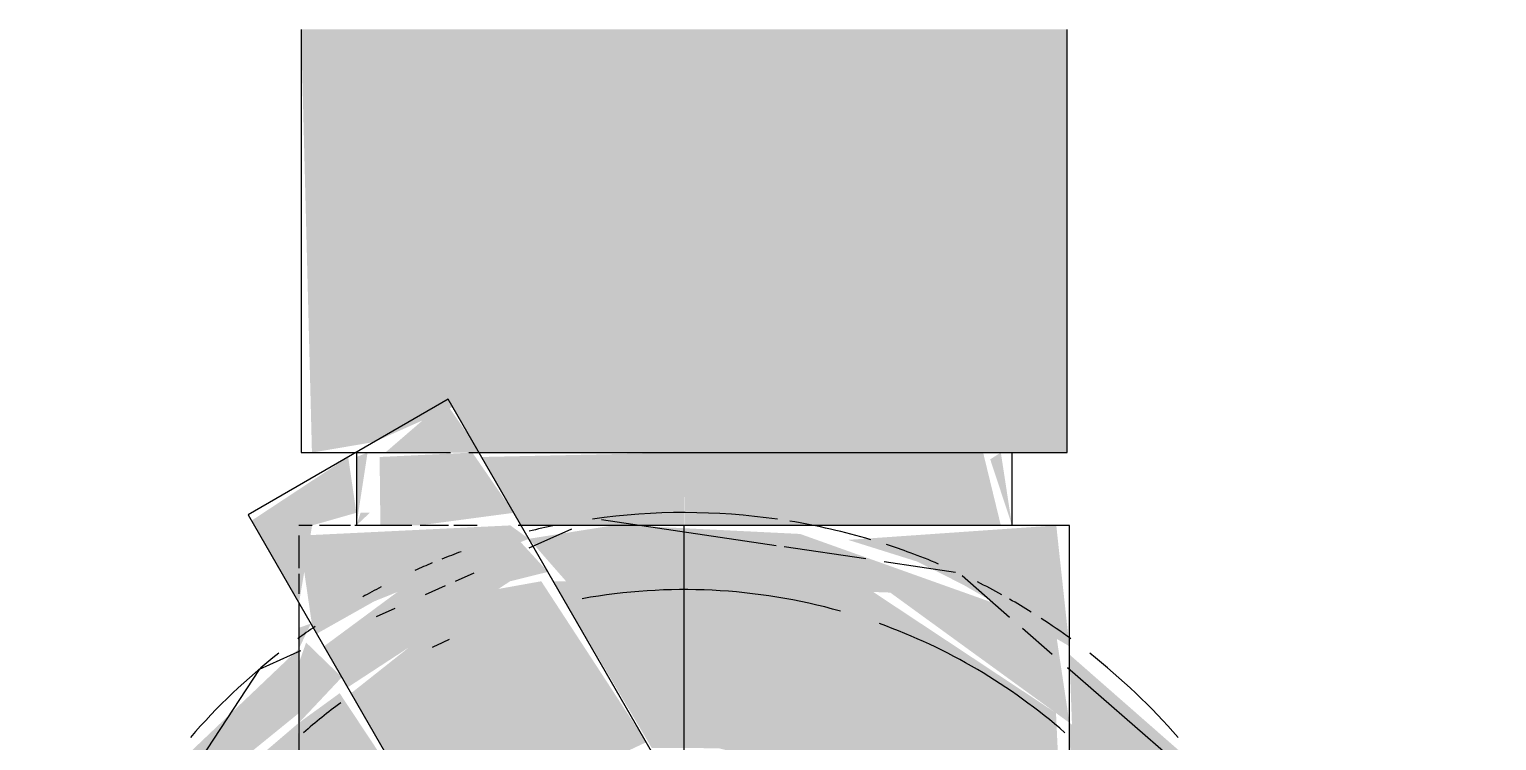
# Model space of a CAD drawing. Header units: metres. Extents: x 147 to 427, y -16 to 162.
# Drawn here: x 395.4514 to 395.5085, y 0.5166 to 0.5443 of the extents above; entities that cross this region are included whole.
import ezdxf

# ---------------------------------------------------------------- set-up
doc = ezdxf.new("R2010")
doc.units = ezdxf.units.M
for name, color, linetype, lineweight in [('A-ANNO-DIMS', 7, 'Continuous', 5), ('A-ANNO-DIMS-50', 7, 'Continuous', 5), ('P-PIPE-CNTR', 7, 'Continuous', 5), ('P-SANR-FIXT', 7, 'Continuous', 5)]:
    doc.layers.add(name, color=color, linetype=linetype, lineweight=lineweight)
doc.styles.add('Century Gothic', font='GOTHIC.TTF', dxfattribs={"height": 0.05})
doc.dimstyles.new('Setores_1_mm', dxfattribs={"dimscale": 0.3048, "dimtxt": 0.05220841348587629, "dimasz": 0.5208333333333333, "dimexe": 0.3937007874015747, "dimexo": 0.2460629921259842, "dimgap": 0.2870734908136483, "dimtad": 1, "dimrnd": 0.01, "dimzin": 0, "dimdsep": 46, "dimtxsty": 'Century Gothic', "dimblk1": 'OBLIQUE', "dimblk2": 'OBLIQUE', "dimsah": 1, "dimcen": 0.09, "dimazin": 0, "dimtfac": 1, "dimtdec": 4, "dimtix": 1, "dimtmove": 0, "dimatfit": 3, "dimfxl": 1, "dimtvp": 1, "dimtolj": 1, "dimtzin": 0, "dimarcsym": 2})

# ---------------------------------------------------------------- blocks, each defined once
blk = doc.blocks.new('UT_Ducha higiênica - UT_Ducha higiênica-3059028-HH')
at = {"layer": 'P-SANR-FIXT', "true_color": 0xf4f4f4, "transparency": 33554598}
for points in [[(-157.7166885312597, 0.5278352926008749), (-157.7087007213526, 0.5278352926008749), (-157.7087007213526, 0.5443149403281857), (-157.7236178183983, 0.5443149403281857), (-157.7231962870628, 0.5278352926008749), (-157.7207770104366, 0.5282461176669263), (-157.7177145054201, 0.5296123319740271), (-157.7169257212223, 0.5282461176670172)], [(-157.6980941196348, 0.5278352926008749), (-157.6937836243069, 0.5278352926008749), (-157.6937836243069, 0.5443149403281857), (-157.7087007213526, 0.5443149403281857), (-157.7087007213526, 0.5278352926008749), (-157.6981527408759, 0.5278352926008749)], [(-157.716718090102, 0.5278352926008749), (-157.7169257212223, 0.5282461176670172), (-157.718021334476, 0.5298371079246577), (-157.7203409809715, 0.5278352926008749), (-157.7168786852488, 0.5278352926008749)], [(-157.7150515743134, 0.5249999999999857), (-157.7087007213526, 0.525025940476197), (-157.7087007213526, 0.5278352926008749), (-157.7165895054202, 0.527663774815545), (-157.7150623264611, 0.5250186232661109)], [(-157.7218032103423, 0.5186941766362665), (-157.7154795678701, 0.5228253563910695), (-157.7140064183403, 0.5231897367526289), (-157.7151025807758, 0.5243862374505729), (-157.7195667645336, 0.5226293605187033), (-157.7227263595595, 0.5202931179834362), (-157.721911616857, 0.5188819422274997)], [(-157.7185511196624, 0.5130613903477735), (-157.7149507213526, 0.5151178462871823), (-157.7109250627369, 0.5162071599012685), (-157.71017802315, 0.5165587617715177), (-157.7142667826424, 0.5228253563910695), (-157.7167233611843, 0.5223849030854656), (-157.7216715309411, 0.5184661012230402), (-157.7185775584966, 0.5131071837518856)], [(-157.7237007213526, 0.5202044203937346), (-157.7232368157014, 0.521177253956238), (-157.7237007213526, 0.5210144526156387)]]:
    blk.add_hatch(color=7, dxfattribs=at).paths.add_polyline_path(points)
h = blk.add_hatch(color=7, dxfattribs=at)
h.paths.add_polyline_path([(-157.7214656035222, 0.5249999999999857), (-157.7209442079852, 0.5254904417064281), (-157.7213039237658, 0.5254904417064281)])
h.paths.add_polyline_path([(-157.7237007213526, 0.5219807621140459), (-157.7231896087469, 0.5249999999999857), (-157.7214656035222, 0.5254904417064281), (-157.7217856578427, 0.527663774815545), (-157.7255499812097, 0.5251837741430236), (-157.7237342150014, 0.5220387748154922)])
h = blk.add_hatch(color=7, dxfattribs=at)
h.paths.add_polyline_path([(-157.7190217323267, 0.5249999999999857), (-157.7153347309646, 0.5254904417064281), (-157.7169494312064, 0.5278352926008749), (-157.7205611475054, 0.527663774815545), (-157.7205309166656, 0.5249999999999857), (-157.7190299818822, 0.5249999999999857)])
h.paths.add_polyline_path([(-157.7214656035222, 0.5249999999999857), (-157.7210306507098, 0.5278352926008749), (-157.7214656035222, 0.527663774815545), (-157.7214656035222, 0.5254904417064281)])
h = blk.add_hatch(color=7, dxfattribs=at)
h.paths.add_polyline_path([(-157.7060637262334, 0.5249999999999857), (-157.6963707919954, 0.5249999999999857), (-157.6970604617337, 0.5278352926008749), (-157.7087007213526, 0.5278352926008749), (-157.7086817304144, 0.5250238617604999), (-157.706303001014, 0.5249999999999857)])
h.paths.add_polyline_path([(-157.695935839183, 0.5249999999999857), (-157.6963707919954, 0.5278352926008749), (-157.6967842442505, 0.5275735641765577), (-157.6959681825914, 0.5250981109619675)])
h = blk.add_hatch(color=7, dxfattribs=at)
h.paths.add_polyline_path([(-157.6836400611808, 0.4999999999999957), (-157.68337166703, 0.500526116697005), (-157.6837210423321, 0.5005155857473467)])
h.paths.add_polyline_path([(-157.6841333551038, 0.5019999999999996), (-157.6839541938025, 0.5019999999999996), (-157.6842782018339, 0.5025872633877307)])
h.paths.add_polyline_path([(-157.6847007213526, 0.4999999999999957), (-157.6837668879997, 0.5005142038568292), (-157.6847007213526, 0.5019999999999996), (-157.6851617468879, 0.5014188907002866), (-157.6848571188076, 0.5004813418723536)])
h.paths.add_polyline_path([(-157.6937007213526, 0.5173155541899396), (-157.6942118339583, 0.5207202701280955), (-157.6962782149556, 0.5218451055090338), (-157.704187653981, 0.5246676308822935), (-157.7113377164717, 0.5250203936812459), (-157.7147505689626, 0.524478643439035), (-157.713301532894, 0.5228253563910695), (-157.7006780815209, 0.5223849030854613), (-157.6937968178215, 0.5173853723613918)])
h.paths.add_polyline_path([(-157.7237007213526, 0.5173155541899482), (-157.7220311363141, 0.5190889559997207), (-157.723421572056, 0.5204378188252237), (-157.7237007213526, 0.5196563607544181), (-157.7237007213526, 0.5176948307352345)])
h = blk.add_hatch(color=7, dxfattribs=at)
h.paths.add_polyline_path([(-157.7237007213526, 0.4749999999999884), (-157.7236350863726, 0.4754185680363424), (-157.7237007213526, 0.4754185680363424)])
h.paths.add_polyline_path([(-157.723009041763, 0.5207827379223114), (-157.7207770104366, 0.5220404889560236), (-157.7147505689626, 0.524478643439035), (-157.71547032241, 0.5249999999999857), (-157.7237007213526, 0.5246007859195095), (-157.7231896087469, 0.5210954891126268), (-157.7230575096517, 0.5208666867680805)])
h = blk.add_hatch(color=7, dxfattribs=at)
h.paths.add_polyline_path([(-157.6937739073888, 0.4749999999999884), (-157.6937007213526, 0.4749999999999884), (-157.6937346763568, 0.4771746436089262)])
h.paths.add_polyline_path([(-157.6937007213526, 0.5202800476100385), (-157.6942118339583, 0.5249999999999857), (-157.7023182802678, 0.5244368288744691), (-157.6996282094316, 0.5235917529036981), (-157.6978416837596, 0.5226933738929239), (-157.6937596465752, 0.5203308000461064)])
h = blk.add_hatch(color=7, dxfattribs=at)
h.paths.add_polyline_path([(-157.6865244747192, 0.4999999999999957), (-157.6848571188076, 0.5004813418723536), (-157.6853505607451, 0.5019999999999996), (-157.6923904990362, 0.5014415046206792), (-157.6922007213526, 0.4999999999999957), (-157.6890220182225, 0.4999999999999957)])
h.paths.add_polyline_path([(-157.6937007213526, 0.5065345061048072), (-157.6942227507356, 0.5176948307375908), (-157.7019700221769, 0.5228253563910695), (-157.7137960432404, 0.5228253563910695), (-157.7099646311551, 0.5163336031177634), (-157.7073682180874, 0.5163245726170839), (-157.7024076366037, 0.515099999999832), (-157.698757781933, 0.512990381056767), (-157.6956987074562, 0.509927779207859), (-157.6939268655549, 0.5070804665050884)])
h.paths.add_polyline_path([(-157.7237007213526, 0.5065345061048072), (-157.7216911024094, 0.5099429394196192), (-157.718593157149, 0.5130291338498351), (-157.7186421880992, 0.5132191255070914), (-157.7221171292176, 0.5184661012230488), (-157.7237007213526, 0.5173155541899482), (-157.7237007213526, 0.5069179414214795)])
h = blk.add_hatch(color=7, dxfattribs=at)
h.paths.add_polyline_path([(-157.7337613815243, 0.4999999999999957), (-157.7327007213526, 0.4999999999999957), (-157.7281146305527, 0.5141086614413362), (-157.7237007213526, 0.5176948307352345), (-157.7237342150014, 0.5201764161494424), (-157.7295229410002, 0.5146653923668394), (-157.7323514750752, 0.5089253818650021), (-157.7336565001224, 0.5025872633877307)])
h.paths.add_polyline_path([(-157.6853505607451, 0.5019999999999996), (-157.6841333551038, 0.5019999999999996), (-157.6845287890723, 0.5056582973566852), (-157.6847007213526, 0.5080854255474483), (-157.6883988146481, 0.5153262717773487), (-157.6937007213526, 0.5199751141615246), (-157.6936007213525, 0.5172428999370865), (-157.6892843134876, 0.5141068460550108), (-157.6855413741866, 0.5025872633877307)])
h = blk.add_hatch(color=7, dxfattribs=at)
h.paths.add_polyline_path([(-157.7308769679859, 0.4999999999999957), (-157.7251649000172, 0.5002720900557494), (-157.7238007213525, 0.5062930847487485), (-157.7237007213526, 0.5077610218951477), (-157.7237342150014, 0.5172912196296816), (-157.7283669042291, 0.513338117614164), (-157.7323769679861, 0.4999999999999957)])
h.paths.add_polyline_path([(-157.6865244747188, 0.5019999999999996), (-157.6853505607451, 0.5019999999999996), (-157.6892868121475, 0.5141086614376588), (-157.6937007213526, 0.5173155541899396), (-157.6933461671341, 0.5056785365017608), (-157.6925413410395, 0.5025872633877307), (-157.6922007213526, 0.5019999999999996), (-157.689600470314, 0.5019999999999996)])
at = {"layer": 'P-SANR-FIXT'}
for p, q in [((-157.7236178183983, 0.5443149403281857), (-157.7236178183983, 0.5278352926008749)), ((-157.6937836243069, 0.5278352926008749), (-157.6937836243069, 0.5443149403281857)), ((-157.7178885435259, 0.5299137748155132), (-157.7256827721599, 0.5254137748155921)), ((-157.7044419448824, 0.506623582775598), (-157.7178885435258, 0.5299137748155099)), ((-157.7236178183983, 0.5278352926008756), (-157.7225384076837, 0.5278352926008756)), ((-157.7170862037142, 0.5278352926008756), (-157.7087007213526, 0.5278352926008756)), ((-157.7087007213526, 0.5278352926008756), (-157.6937836243069, 0.5278352926008756)), ((-157.695935839183, 0.5249999999999857), (-157.695935839183, 0.5278352926008749)), ((-157.7256827721599, 0.5254137748155759), (-157.7142409549882, 0.505595966142876)), ((-157.7087007213526, 0.52499999999999), (-157.7151643125134, 0.52499999999999)), ((-157.6937007213526, 0.52499999999999), (-157.7087007213526, 0.52499999999999)), ((-157.6937007213526, 0.5018589107967003), (-157.6937007213526, 0.5249999999999857)), ((-157.7237007213526, 0.5219807621140372), (-157.7237007213526, 0.4999999999999957))]:
    blk.add_line(p, q, dxfattribs=at)
at = {"layer": 'P-SANR-FIXT', "color": 253, "true_color": 0x9e9e9e}
for p, q in [((-157.7178885435259, 0.5299137748155132), (-157.72568277216, 0.5254137748155748)), ((-157.7236178183983, 0.5278352926008756), (-157.7225384076837, 0.5278352926008756)), ((-157.7225384076837, 0.5278352926008756), (-157.7214401816289, 0.5278352926008756)), ((-157.7214656035222, 0.5278352926008749), (-157.7214656035222, 0.5249999999999857)), ((-157.7213899387231, 0.5278352926008756), (-157.7194209576806, 0.5278352926008756)), ((-157.7192487018293, 0.5278352926008756), (-157.7178009921127, 0.5278352926008756)), ((-157.7166029430822, 0.5278352926008756), (-157.7138738903141, 0.5278352926008756)), ((-157.7134516666025, 0.5278352926008756), (-157.7087007213526, 0.5278352926008756)), ((-157.7087007213526, 0.5278352926008756), (-157.6959361338179, 0.5278352926008756)), ((-157.6948861639233, 0.5278352926008756), (-157.6937836243069, 0.5278352926008756)), ((-157.7051247491213, 0.5242109971528559), (-157.7119231408274, 0.5252203102625073)), ((-157.723189608747, 0.52499999999999), (-157.7237007213526, 0.52499999999999)), ((-157.7237007213526, 0.5246007859195182), (-157.7237007213526, 0.5233362470273288)), ((-157.7216911024094, 0.52499999999999), (-157.7229059067665, 0.52499999999999)), ((-157.7193073230704, 0.52499999999999), (-157.7215213179941, 0.52499999999999)), ((-157.7179410765687, 0.52499999999999), (-157.7189286464871, 0.52499999999999)), ((-157.7167634186582, 0.52499999999999), (-157.7176672511195, 0.52499999999999)), ((-157.7131203948334, 0.52499999999999), (-157.7150831624374, 0.52499999999999)), ((-157.7130835446578, 0.5248592264454939), (-157.7147522921738, 0.5241100494200509)), ((-157.7087007213526, 0.52499999999999), (-157.7120045159666, 0.52499999999999)), ((-157.7053969267386, 0.52499999999999), (-157.7087007213526, 0.52499999999999)), ((-157.6980333883991, 0.52499999999999), (-157.7047946188731, 0.52499999999999)), ((-157.695935839183, 0.52499999999999), (-157.6976460091174, 0.52499999999999)), ((-157.6937007213526, 0.52499999999999), (-157.6962880286241, 0.52499999999999)), ((-157.7016342202254, 0.5236927809737181), (-157.7048088361695, 0.5241640956065082)), ((-157.6981310909861, 0.5231726941033414), (-157.700918222805, 0.5235864814819923)), ((-157.7237007213526, 0.5231110522543985), (-157.7237007213526, 0.5223390793033441)), ((-157.6960302557791, 0.521420596919532), (-157.6978786519682, 0.523031169917774)), ((-157.6943723975755, 0.519976046409568), (-157.6955266768928, 0.5209818108186189))]:
    blk.add_line(p, q, dxfattribs=at)
at = {"layer": 'P-SANR-FIXT', "color": 254, "true_color": 0xe9e9e9}
for p, q in [((-157.7224823219976, 0.5278352926008756), (-157.7214401816289, 0.5278352926008756)), ((-157.7214653088873, 0.5278352926008756), (-157.7212424210271, 0.5278352926008756)), ((-157.7211110294366, 0.5278352926008756), (-157.720493934724, 0.5278352926008756)), ((-157.7211038342499, 0.5278352926008756), (-157.7198866512248, 0.5278352926008756)), ((-157.7201062143907, 0.5278352926008756), (-157.7193143329813, 0.5278352926008756)), ((-157.7192487018293, 0.5278352926008756), (-157.718777616102, 0.5278352926008756)), ((-157.7203960820046, 0.52499999999999), (-157.7211134140811, 0.52499999999999)), ((-157.7203961152841, 0.52499999999999), (-157.7210306507098, 0.52499999999999)), ((-157.717884080548, 0.52499999999999), (-157.7189760584603, 0.52499999999999)), ((-157.7179410765687, 0.52499999999999), (-157.7189286464871, 0.52499999999999)), ((-157.7167634186582, 0.52499999999999), (-157.7176672511195, 0.52499999999999)), ((-157.7167850106779, 0.52499999999999), (-157.7176041210268, 0.52499999999999))]:
    blk.add_line(p, q, dxfattribs=at)
at = {"layer": 'P-SANR-FIXT', "color": 254, "true_color": 0xd5d5d5}
for p, q in [((-157.7214653088873, 0.5278352926008756), (-157.7212424210271, 0.5278352926008756)), ((-157.7211110294366, 0.5278352926008756), (-157.7202144010808, 0.5278352926008756)), ((-157.7201062143907, 0.5278352926008756), (-157.7186788055333, 0.5278352926008756)), ((-157.7167659352882, 0.5278352926008756), (-157.71391465332, 0.5278352926008756)), ((-157.7166029430822, 0.5278352926008756), (-157.7138738903141, 0.5278352926008756)), ((-157.7134828644981, 0.5278352926008756), (-157.7113497937396, 0.5278352926008756)), ((-157.7134516666025, 0.5278352926008756), (-157.7113446402515, 0.5278352926008756)), ((-157.7111953238513, 0.5278352926008756), (-157.7087007213526, 0.5278352926008756)), ((-157.7111910263256, 0.5278352926008756), (-157.7087007213526, 0.5278352926008756)), ((-157.7087007213526, 0.5278352926008756), (-157.7062104163797, 0.5278352926008756)), ((-157.7087007213526, 0.5278352926008756), (-157.7062061188539, 0.5278352926008756)), ((-157.7057973900802, 0.5278352926008756), (-157.6972952283145, 0.5278352926008756)), ((-157.7057905400864, 0.5278352926008756), (-157.698152740876, 0.5278352926008756)), ((-157.6975147914805, 0.5278352926008756), (-157.6962976084554, 0.5278352926008756)), ((-157.6969075079812, 0.5278352926008756), (-157.6962904132687, 0.5278352926008756)), ((-157.6961811128146, 0.5278352926008756), (-157.6959361338179, 0.5278352926008756)), ((-157.6960219314954, 0.5278352926008756), (-157.6949191207076, 0.5278352926008756)), ((-157.723189608747, 0.52499999999999), (-157.7237007213526, 0.52499999999999)), ((-157.7216911024094, 0.52499999999999), (-157.7229059067665, 0.52499999999999)), ((-157.7210306507098, 0.52499999999999), (-157.7214656035223, 0.52499999999999)), ((-157.7203961152841, 0.52499999999999), (-157.7210306507098, 0.52499999999999)), ((-157.717884080548, 0.52499999999999), (-157.7189760584603, 0.52499999999999)), ((-157.7167850106779, 0.52499999999999), (-157.7176041210268, 0.52499999999999)), ((-157.7125830070291, 0.52499999999999), (-157.7151267786907, 0.52499999999999)), ((-157.7131203948334, 0.52499999999999), (-157.7150831624374, 0.52499999999999)), ((-157.7087007213526, 0.52499999999999), (-157.7120149828393, 0.52499999999999)), ((-157.7087007213526, 0.52499999999999), (-157.7120045159666, 0.52499999999999)), ((-157.7053969267386, 0.52499999999999), (-157.7087007213526, 0.52499999999999)), ((-157.705386459866, 0.52499999999999), (-157.7087007213526, 0.52499999999999)), ((-157.6980941196348, 0.52499999999999), (-157.7048184356761, 0.52499999999999)), ((-157.6980333883991, 0.52499999999999), (-157.7047946188731, 0.52499999999999)), ((-157.6963707919955, 0.52499999999999), (-157.6976460091174, 0.52499999999999)), ((-157.6962880286241, 0.52499999999999), (-157.697585180209, 0.52499999999999)), ((-157.7168975350453, 0.5231469518526243), (-157.7176245539247, 0.5228205598512357)), ((-157.7180118307436, 0.5226466935878308), (-157.7187884914061, 0.5222980151212968)), ((-157.7199625737839, 0.5217709158836932), (-157.7206945381807, 0.5214423036135623))]:
    blk.add_line(p, q, dxfattribs=at)
at = {"layer": 'P-SANR-FIXT', "flags": 128}
for points in [[(-157.7236391400931, 0.5201203372401244), (-157.7252577751118, 0.5193936580049336), (-157.7331008518947, 0.5074083486369362), (-157.7342007213526, 0.4999999999999957)], [(-157.6837142955965, 0.5017550281191686), (-157.6872234957461, 0.5137469553082676), (-157.6937707395346, 0.5194518004710608)]]:
    blk.add_lwpolyline(points, dxfattribs=at)
at = {"layer": 'P-SANR-FIXT', "color": 254, "true_color": 0xd5d5d5}
for radius, start, end in [(0.02549999999999254, 81.79515629446843, 98.03837837121277), (0.02549999999999358, 73.43453902987727, 80.72389307076826), (0.02549999999997552, 101.4220678120174, 103.7045117545961), (0.02549999999997555, 67.13558015628954, 69.81819897755022), (0.02249999999998609, 74.30021472514001, 100.1577380417526), (0.02249999999998609, 74.30021472514001, 100.1577380417526), (0.02549999999999899, 60.99667473659291, 63.38501955254564), (0.02549999999998644, 57.99112325372542, 60.20842186694718), (0.02249999999999656, 48.79197508616747, 70.23484904681474), (0.02249999999999656, 48.79197508616747, 70.23484904681474), (0.02549999999998009, 53.828862069846, 56.9749952163525), (0.02549999999997789, 124.3166099565628, 126.1711379301543), (0.02249999999996442, 126.4664245893688, 131.2080249138128), (0.02249999999996442, 126.4664245893688, 131.2080249138128)]:
    blk.add_arc((-157.7087007213526, 0.5), radius, start, end, dxfattribs=at)
at = {"layer": 'P-SANR-FIXT', "color": 254, "true_color": 0xe9e9e9}
for radius, start, end in [(0.0255000000000018, 109.9227833034159, 111.7237825652269), (0.02549999999998475, 112.621203074494, 114.2766595386573), (0.02549999999998106, 117.5749024648781, 119.4050407893368), (0.0224999999999864, 113.9924194450738, 115.8623548471107), (0.0224999999999864, 113.9924194450738, 115.8623548471107)]:
    blk.add_arc((-157.7087007213526, 0.5), radius, start, end, dxfattribs=at)
at = {"layer": 'P-SANR-FIXT', "color": 253, "true_color": 0x9e9e9e}
for radius, start, end in [(0.02549999999999557, 69.81819897756475, 71.99999999996348), (0.02550000000000309, 128.2587396849536, 138.9452507133367), (0.02549999999997837, 41.05474928752405, 51.74126032194338)]:
    blk.add_arc((-157.7087007213526, 0.5), radius, start, end, dxfattribs=at)
blk = doc.blocks.new('DIMBLOCK158-HH')
at = {"layer": 'A-ANNO-DIMS-50', "lineweight": 25}
for p, q in [((395.7644252787702, 0.5000000000000007), (395.6850502787702, 0.5793750000000008)), ((395.7644252787702, 0.5000000000000007), (395.8438002787701, 0.4206250000000007)), ((395.7644252787702, 0), (395.6850502787702, 0.07937500000000004)), ((395.7644252787702, 0), (395.8438002787701, -0.07937500000000004))]:
    blk.add_line(p, q, dxfattribs=at)
at = {"layer": 'A-ANNO-DIMS-50'}
for p, q in [((395.7644252787702, 0.5000000000000007), (395.5518991861259, 0.5000000000000007)), ((395.7644252787702, 0), (395.7644252787702, 0.5000000000000007)), ((395.7644252787702, 0.5000000000000007), (395.8844252787702, 0.5000000000000007)), ((395.7644252787702, 0), (395.7271720772568, 0)), ((395.7644252787702, 0), (395.8844252787702, 0))]:
    blk.add_line(p, q, dxfattribs=at)
at = {"layer": 'A-ANNO-DIMS-50', "color": 0, "insert": (395.6128372941787, 0.1397822381964837), "char_height": 0.05, "width": 0.2645226283284398, "attachment_point": 1, "rotation": 90, "line_spacing_factor": 0.9845015114479526, "style": 'Century Gothic'}
blk.add_mtext('0,50 m', dxfattribs=at)
blk = doc.blocks.new('_Oblique')
at = {"color": 0, "linetype": 'ByBlock', "lineweight": -2}
blk.add_line((-0.5, -0.5), (0.5, 0.5), dxfattribs=at)

msp = doc.modelspace()

# ---------------------------------------------------------------- linework, layer by layer
at = {"layer": 'P-PIPE-CNTR'}
msp.add_line((395.4768991861259, 0.4749999999999766), (395.4768991861259, 0.5249999999999766), dxfattribs=at)

# ---------------------------------------------------------------- block references
at = {"layer": 'P-SANR-FIXT', "color": 252, "true_color": 0x898989}
msp.add_blockref('UT_Ducha higiênica - UT_Ducha higiênica-3059028-HH', (553.1855999074785, 0), dxfattribs=at)

# ---------------------------------------------------------------- dimensions: what is measured, and where the dimension line sits
at = {"layer": 'A-ANNO-DIMS'}
dim = msp.add_linear_dim(base=(395.7644252787704, 0.500000000000001), p1=(395.6521720772569, 0), p2=(395.4768991861259, 0.5000000000000007), angle=89.99999999999991, dimstyle='Setores_1_mm', override={"dimpost": '<>', "dimfxl": 0.5298307148188142}, dxfattribs=at)
dim.commit()
dim.dimension.update_dxf_attribs({"geometry": 'DIMBLOCK158-HH', "text_midpoint": (395.6506676307176, 0.2499999999998883)})

doc.saveas('drawing.dxf')
